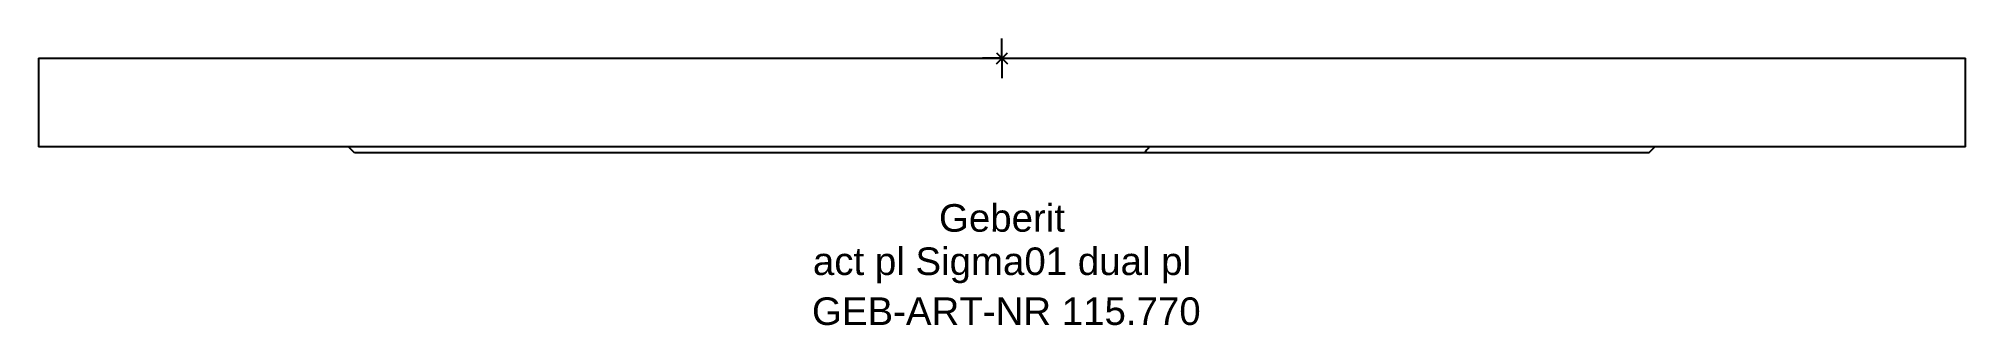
# Model space of a CAD drawing. Header units: millimetres. Extents: x -123 to 123, y -34 to 2.
import ezdxf
from ezdxf.enums import TextEntityAlignment as Align

# ---------------------------------------------------------------- set-up
doc = ezdxf.new("R2010")
doc.units = ezdxf.units.MM
doc.layers.get('0').update_dxf_attribs({"linetype": 'CONTINUOUS'})
for name, color, linetype, lineweight in [('Arbeitspunkt(DIN)', 7, 'CONTINUOUS', 25), ('GEB-ART-NR', 1, 'CONTINUOUS', 18), ('GEB-BEZUG', 2, 'CONTINUOUS', 25), ('GEB-TEXT', 5, 'CONTINUOUS', 18)]:
    doc.layers.add(name, color=color, linetype=linetype, lineweight=lineweight)
doc.layers.add('GEB-KONTUR-A', color=5, linetype='CONTINUOUS')
doc.styles.get("Standard").update_dxf_attribs({"font": 'arial.ttf'})

# ---------------------------------------------------------------- blocks, each defined once
blk = doc.blocks.new('Einfügepunkt')
at = {"layer": 'GEB-BEZUG'}
for p, q in [((-0.71, -0.71), (0.71, 0.71)), ((-0.71, 0.71), (0.71, -0.71))]:
    blk.add_line(p, q, dxfattribs=at)

msp = doc.modelspace()

# ---------------------------------------------------------------- linework, layer by layer
at = {"layer": 'Arbeitspunkt(DIN)', "ltscale": 5}
for q in [(0, 2.5), (-2.5, 0), (0, -2.5), (2.5, 0)]:
    msp.add_line((0, 0), q, dxfattribs=at)
at = {"layer": 'GEB-KONTUR-A', "ltscale": 5}
for p, q in [((-122.56, 0), (-116.56, 0)), ((-122.56, 0), (-122.56, -11.24)), ((-116.56, 0), (116.56, 0)), ((116.56, 0), (122.56, 0)), ((122.56, -11.24), (122.56, 0)), ((-116.56, -11.24), (-122.56, -11.24)), ((116.56, -11.24), (-116.56, -11.24)), ((-82.38, -12.01), (-83.15, -11.24)), ((18.09, -12.01), (-82.38, -12.01)), ((82.28, -12.01), (18.09, -12.01)), ((82.28, -12.01), (83.05, -11.24)), ((122.56, -11.24), (116.56, -11.24))]:
    msp.add_line(p, q, dxfattribs=at)
msp.add_open_spline([(18.76, -11.24), (18.53, -11.5), (18.31, -11.76), (18.09, -12.01)], degree=3, dxfattribs=at)

# ---------------------------------------------------------------- block references
at = {"ltscale": 5}
msp.add_blockref('Einfügepunkt', (0, 0), dxfattribs=at)

# ---------------------------------------------------------------- texts
at = {"layer": 'GEB-ART-NR'}
msp.add_text('GEB-ART-NR 115.770', height=3.5, dxfattribs=at).set_placement((0.55, -33.85), align=Align.CENTER)
at = {"layer": 'GEB-TEXT'}
for s, p in [('Geberit', (0, -22.01)), ('act pl Sigma01 dual pl', (0, -27.51))]:
    msp.add_text(s, height=3.5, dxfattribs=at).set_placement(p, align=Align.CENTER)

doc.saveas('drawing.dxf')
